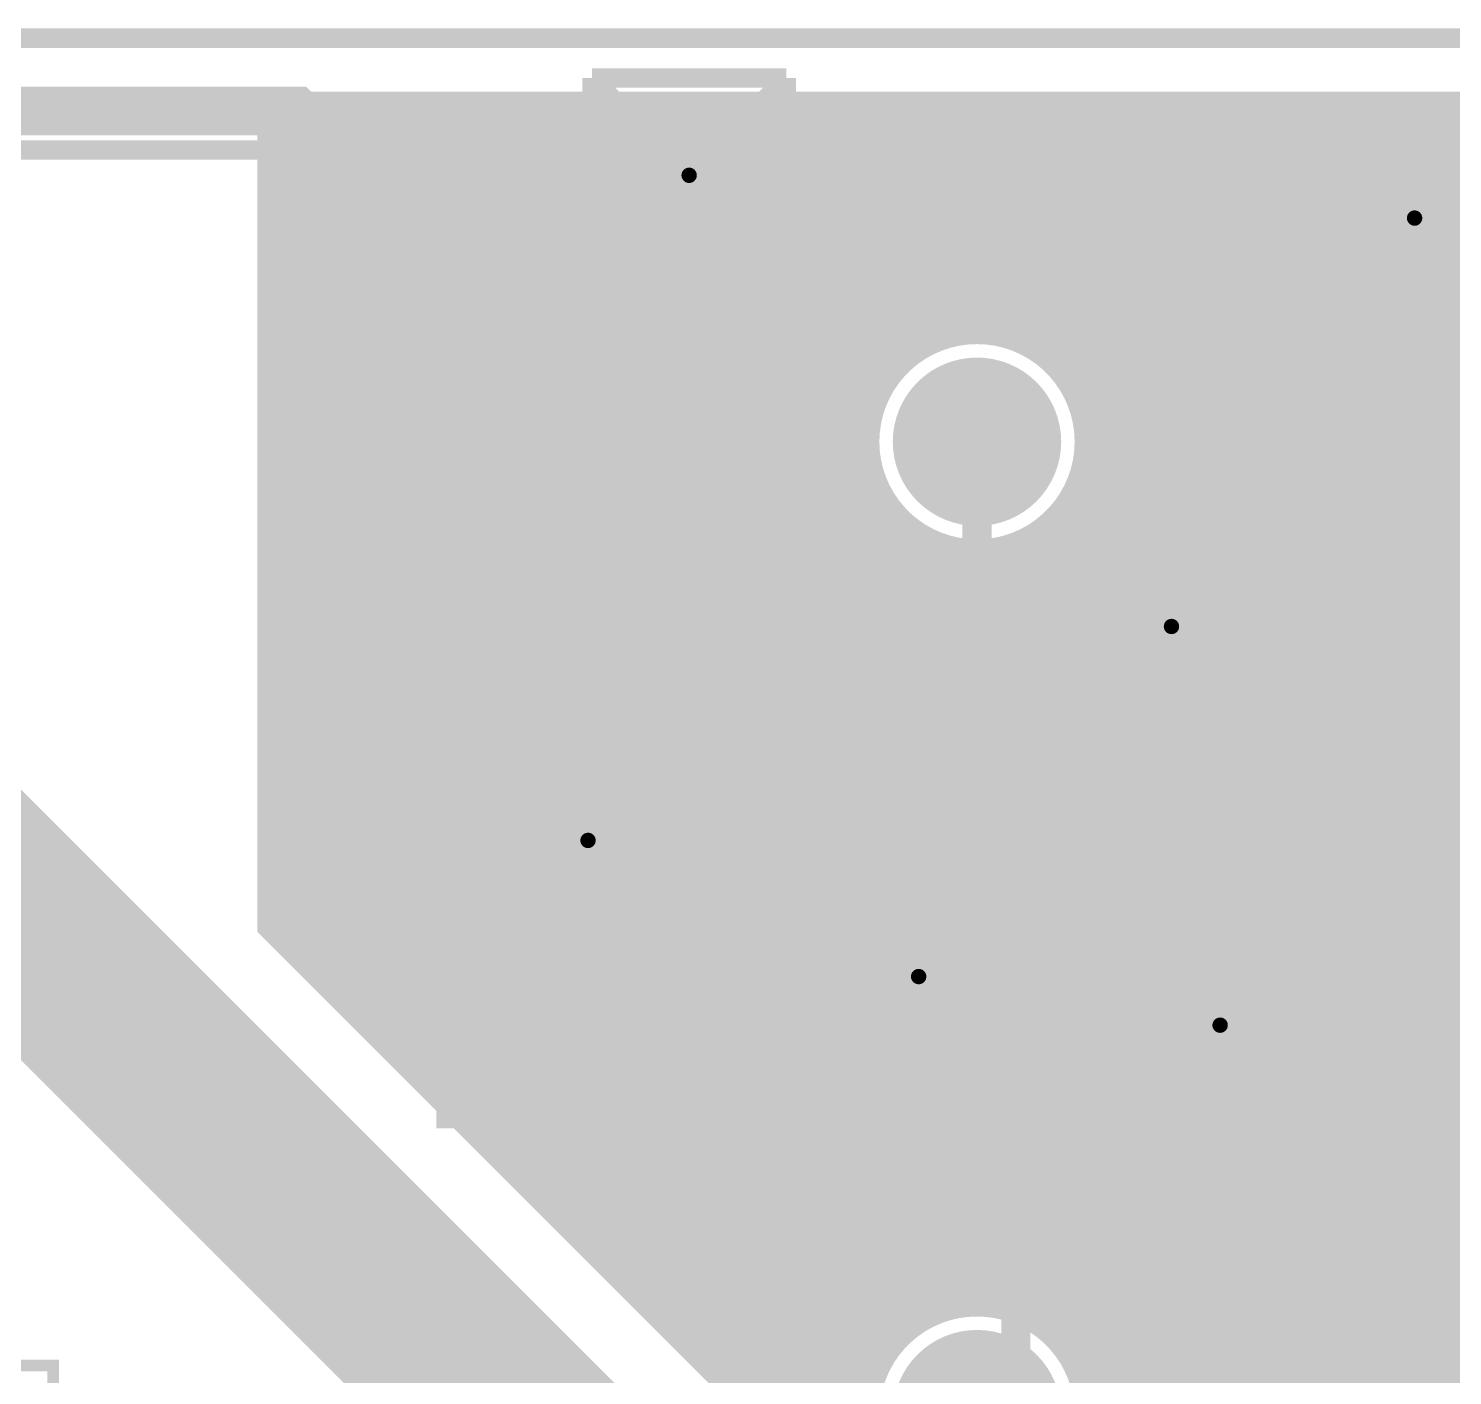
# Model space of a CAD drawing. Extents: x -11 to 221, y -93 to 178.
# Drawn here: x 15.55 to 34.15, y 157.98 to 175.58 of the extents above; entities that cross this region are included whole.
import ezdxf

# ---------------------------------------------------------------- set-up
doc = ezdxf.new("R2010")
doc.units = 0
doc.header["$MEASUREMENT"] = 0
doc.layers.get('0').update_dxf_attribs({"linetype": 'CONTINUOUS'})
for name, color, linetype in [('26-349-0_BOT', 7, 'CONTINUOUS'), ('26-349-0_DRD', 7, 'CONTINUOUS'), ('26-349-0_DRL', 2, 'CONTINUOUS'), ('26-349-0_FAB', 1, 'CONTINUOUS'), ('26-349-0_IN1', 3, 'CONTINUOUS'), ('26-349-0_IN2', 5, 'CONTINUOUS'), ('26-349-0_SMB', 10, 'CONTINUOUS'), ('26-349-0_SMT', 14, 'CONTINUOUS'), ('26-349-0_SPT', 9, 'CONTINUOUS'), ('26-349-0_SST', 12, 'CONTINUOUS'), ('26-349-0_TOP', 11, 'CONTINUOUS'), ('THRUHOLE_TAP', 15, 'CONTINUOUS')]:
    doc.layers.add(name, color=color, linetype=linetype)

# ---------------------------------------------------------------- blocks, each defined once
blk = doc.blocks.new('ROUND_50')
at = {"const_width": 1.09982}
blk.add_lwpolyline([(-0.54991, 0, 1), (0.54991, 0, 1)], format="xyb", close=True, dxfattribs=at)
blk = doc.blocks.new('ROUND_78')
at = {"const_width": 0.29972}
blk.add_lwpolyline([(-0.14986, 0, 1), (0.14986, 0, 1)], format="xyb", close=True, dxfattribs=at)
blk = doc.blocks.new('ROUND_82')
at = {"const_width": 0.29972}
blk.add_lwpolyline([(-0.14986, 0, 1), (0.14986, 0, 1)], format="xyb", close=True, dxfattribs=at)
blk = doc.blocks.new('ROUND_96')
at = {"const_width": 0.50038}
blk.add_lwpolyline([(-0.25019, 0, 1), (0.25019, 0, 1)], format="xyb", close=True, dxfattribs=at)
blk = doc.blocks.new('ROUND_102')
at = {"const_width": 0.10033}
blk.add_lwpolyline([(-0.050164, 0, 1), (0.050164, 0, 1)], format="xyb", close=True, dxfattribs=at)
blk = doc.blocks.new('RECTANGLE_3')
blk.add_solid([(0.4826, 0.4064), (0.4826, -0.4064), (-0.4826, 0.4064), (-0.4826, -0.4064)])
blk = doc.blocks.new('RECTANGLE_21')
blk.add_solid([(0.6985, 0.4445), (0.6985, -0.4445), (-0.6985, 0.4445), (-0.6985, -0.4445)])
blk = doc.blocks.new('RECTANGLE_40')
blk.add_solid([(0.635, 0.508), (0.635, -0.508), (-0.635, 0.508), (-0.635, -0.508)])
blk = doc.blocks.new('RECTANGLE_49')
blk.add_solid([(1.524, 0.9652), (1.524, -0.9652), (-1.524, 0.9652), (-1.524, -0.9652)])
blk = doc.blocks.new('RECTANGLE_58')
blk.add_solid([(0.17526, 0.508), (0.17526, -0.508), (-0.17526, 0.508), (-0.17526, -0.508)])
blk = doc.blocks.new('ROUND_88')
at = {"const_width": 0.10033}
blk.add_lwpolyline([(-0.050164, 0, 1), (0.050164, 0, 1)], format="xyb", close=True, dxfattribs=at)
blk = doc.blocks.new('ROUND_90')
at = {"const_width": 0.50038}
blk.add_lwpolyline([(-0.25019, 0, 1), (0.25019, 0, 1)], format="xyb", close=True, dxfattribs=at)

msp = doc.modelspace()

# ---------------------------------------------------------------- linework, layer by layer
at = {"layer": '26-349-0_DRD', "const_width": 0.254}
for points in [[(-5.99948, 175.4505), (180.9496, 175.4505)], [(22.9108, 174.9298), (22.9108, 172.3898)], [(25.4508, 174.9298), (22.9108, 174.9298)], [(25.4508, 174.9298), (22.9108, 172.3898)], [(25.4508, 172.3898), (22.9108, 174.9298)], [(22.9108, 174.9298), (22.9108, 172.3898)], [(25.4508, 174.9298), (22.9108, 174.9298)], [(25.4508, 174.9298), (22.9108, 172.3898)], [(25.4508, 172.3898), (22.9108, 174.9298)], [(25.4508, 172.3898), (25.4508, 174.9298)], [(25.4508, 172.3898), (25.4508, 174.9298)], [(32.385, 174.371), (32.385, 171.831)], [(34.925, 174.371), (32.385, 174.371)], [(34.925, 174.371), (32.385, 171.831)], [(34.925, 171.831), (32.385, 174.371)], [(32.385, 174.371), (32.385, 171.831)], [(34.925, 174.371), (32.385, 174.371)], [(34.925, 174.371), (32.385, 171.831)], [(34.925, 171.831), (32.385, 174.371)], [(22.9108, 172.3898), (25.4508, 172.3898)], [(22.9108, 172.3898), (25.4508, 172.3898)], [(32.385, 171.831), (34.925, 171.831)], [(32.385, 171.831), (34.925, 171.831)], [(27.94, 170.815), (27.305, 170.18)], [(28.575, 170.18), (27.94, 170.815)], [(27.305, 170.18), (27.94, 169.545)], [(27.94, 169.545), (28.575, 170.18)], [(29.21, 169.037), (29.21, 166.497)], [(31.75, 169.037), (29.21, 169.037)], [(31.75, 169.037), (29.21, 166.497)], [(31.75, 166.497), (29.21, 169.037)], [(29.21, 169.037), (29.21, 166.497)], [(31.75, 169.037), (29.21, 169.037)], [(31.75, 169.037), (29.21, 166.497)], [(31.75, 166.497), (29.21, 169.037)], [(31.75, 166.497), (31.75, 169.037)], [(31.75, 166.497), (31.75, 169.037)], [(29.21, 166.497), (31.75, 166.497)], [(29.21, 166.497), (31.75, 166.497)], [(21.59, 166.243), (21.59, 163.703)], [(24.13, 166.243), (21.59, 166.243)], [(24.13, 166.243), (21.59, 163.703)], [(24.13, 163.703), (21.59, 166.243)], [(24.13, 163.703), (24.13, 166.243)], [(25.908, 164.465), (25.908, 161.925)], [(28.448, 164.465), (25.908, 164.465)], [(28.448, 164.465), (25.908, 161.925)], [(28.448, 161.925), (25.908, 164.465)], [(25.908, 164.465), (25.908, 161.925)], [(28.448, 164.465), (25.908, 164.465)], [(28.448, 164.465), (25.908, 161.925)], [(28.448, 161.925), (25.908, 164.465)], [(28.448, 161.925), (28.448, 164.465)], [(28.448, 161.925), (28.448, 164.465)], [(29.845, 163.83), (29.845, 161.29)], [(32.385, 163.83), (29.845, 163.83)], [(32.385, 163.83), (29.845, 161.29)], [(32.385, 161.29), (29.845, 163.83)], [(29.845, 163.83), (29.845, 161.29)], [(32.385, 163.83), (29.845, 163.83)], [(32.385, 163.83), (29.845, 161.29)], [(32.385, 161.29), (29.845, 163.83)], [(29.845, 163.83), (29.845, 161.29)], [(32.385, 163.83), (29.845, 163.83)], [(32.385, 163.83), (29.845, 161.29)], [(32.385, 161.29), (29.845, 163.83)], [(32.385, 161.29), (32.385, 163.83)], [(32.385, 161.29), (32.385, 163.83)], [(32.385, 161.29), (32.385, 163.83)], [(21.59, 163.703), (24.13, 163.703)], [(25.908, 161.925), (28.448, 161.925)], [(25.908, 161.925), (28.448, 161.925)], [(29.845, 161.29), (32.385, 161.29)], [(29.845, 161.29), (32.385, 161.29)], [(29.845, 161.29), (32.385, 161.29)], [(27.94, 158.115), (27.305, 157.48)], [(28.575, 157.48), (27.94, 158.115)]]:
    msp.add_lwpolyline(points, dxfattribs=at)
at = {"layer": '26-349-0_DRL'}
for points, const_width in [([(-5.99948, 175.4505), (180.9496, 175.4505)], 0.254), ([(68.072, 129.286), (68.072, 142.748), (66.04, 144.78), (49.657, 144.78), (48.006, 146.431), (32.893, 146.431), (11.684, 167.64), (8.128, 167.64)], 2.49936)]:
    msp.add_lwpolyline(points, dxfattribs=dict(at, const_width=const_width))
at = {"layer": '26-349-0_FAB', "const_width": 0.254}
for points in [[(-5.99948, 175.4505), (180.9496, 175.4505)], [(1.27, 146.05), (0, 146.05), (0, 154.94), (10.16, 154.94), (10.16, 173.99), (85.725, 173.99), (85.725, 119.38), (68.58, 119.38), (68.58, 144.78), (33.655, 144.78), (29.21, 149.225), (29.21, 153.67), (10.16, 153.67), (10.16, 146.05), (1.27, 146.05)]]:
    msp.add_lwpolyline(points, dxfattribs=at)
at = {"layer": '26-349-0_IN1', "const_width": 0.254}
for points in [[(73.66, 174.625), (18.669, 174.625), (18.669, 163.83), (33.274, 149.225)], [(18.8976, 174.625), (18.8976, 163.6014)], [(19.1262, 174.625), (19.1262, 163.3728)], [(19.3548, 174.625), (19.3548, 163.1442)], [(19.5834, 174.625), (19.5834, 162.9156)], [(19.812, 174.625), (19.812, 162.687)], [(20.0406, 174.625), (20.0406, 162.4584)], [(20.2692, 174.625), (20.2692, 162.2298)], [(20.4978, 174.625), (20.4978, 162.0012)], [(20.7264, 174.625), (20.7264, 161.7726)], [(20.955, 174.625), (20.955, 161.544)], [(21.1836, 174.625), (21.1836, 161.3154)], [(21.4122, 174.625), (21.4122, 161.0868)], [(21.6408, 174.625), (21.6408, 160.8582)], [(21.8694, 174.625), (21.8694, 160.6296)], [(22.098, 174.625), (22.098, 165.2397)], [(22.3266, 174.625), (22.3266, 165.58006)], [(22.5552, 174.625), (22.5552, 165.71976)], [(22.7838, 174.625), (22.7838, 165.77564)], [(23.0124, 174.625), (23.0124, 165.76548)], [(23.241, 174.625), (23.241, 165.6842)], [(23.4696, 174.625), (23.4696, 174.04334)], [(23.6982, 174.625), (23.6982, 174.3075)], [(23.9268, 174.625), (23.9268, 174.42688)], [(24.1554, 174.625), (24.1554, 174.46752)], [(24.384, 174.625), (24.384, 174.44212)], [(24.6126, 174.625), (24.6126, 174.34306)], [(24.8412, 174.625), (24.8412, 174.12462)], [(25.0698, 174.625), (25.0698, 157.4292)], [(25.2984, 174.625), (25.2984, 157.2006)], [(25.527, 174.625), (25.527, 156.972)], [(25.7556, 174.625), (25.7556, 156.7434)], [(25.9842, 174.625), (25.9842, 156.5148)], [(26.2128, 174.625), (26.2128, 156.2862)], [(26.4414, 174.625), (26.4414, 170.76166)], [(26.67, 174.625), (26.67, 171.16552)], [(26.8986, 174.625), (26.8986, 171.40428)], [(27.1272, 174.625), (27.1272, 171.56684)], [(27.3558, 174.625), (27.3558, 171.6786)], [(27.5844, 174.625), (27.5844, 171.74718)], [(27.813, 174.625), (27.813, 171.78274)], [(28.0416, 174.625), (28.0416, 171.78528)], [(28.2702, 174.625), (28.2702, 171.75226)], [(28.4988, 174.625), (28.4988, 171.68622)], [(28.7274, 174.625), (28.7274, 171.58208)], [(28.956, 174.625), (28.956, 171.4246)], [(29.1846, 174.625), (29.1846, 171.19854)], [(29.4132, 174.625), (29.4132, 170.82262)], [(29.6418, 174.625), (29.6418, 152.8572)], [(29.8704, 174.625), (29.8704, 168.29532)], [(30.099, 174.625), (30.099, 168.4782)], [(30.3276, 174.625), (30.3276, 168.55948)], [(30.5562, 174.625), (30.5562, 168.56964)], [(30.7848, 174.625), (30.7848, 168.51376)], [(31.0134, 174.625), (31.0134, 168.37406)], [(31.242, 174.625), (31.242, 168.0337)], [(31.4706, 174.625), (31.4706, 163.2839)], [(31.6992, 174.625), (31.6992, 163.11626)], [(31.9278, 174.625), (31.9278, 156.90088)], [(32.1564, 174.625), (32.1564, 156.7815)], [(32.385, 174.625), (32.385, 156.51734)], [(32.6136, 174.625), (32.6136, 149.8854)], [(32.8422, 174.625), (32.8422, 149.6568)], [(33.0708, 174.625), (33.0708, 173.65726)], [(33.2994, 174.625), (33.2994, 173.8249)], [(33.528, 174.625), (33.528, 173.89856)], [(33.7566, 174.625), (33.7566, 173.9011)], [(33.9852, 174.625), (33.9852, 173.8376)], [(34.2138, 174.625), (34.2138, 173.68266)], [(24.00046, 174.4472), (18.669, 174.4472)], [(73.66, 174.4472), (24.36114, 174.4472)], [(23.5966, 174.2186), (18.669, 174.2186)], [(73.66, 174.2186), (24.76246, 174.2186)], [(23.4442, 173.99), (18.669, 173.99)], [(35.29076, 173.99), (24.9174, 173.99)], [(23.37816, 173.7614), (18.669, 173.7614)], [(33.19018, 173.7614), (24.9809, 173.7614)], [(34.95294, 173.7614), (34.11982, 173.7614)], [(23.38324, 173.5328), (18.669, 173.5328)], [(32.97174, 173.5328), (24.97836, 173.5328)], [(23.45436, 173.3042), (18.669, 173.3042)], [(23.4696, 173.27626), (23.4696, 165.50132)], [(32.87268, 173.3042), (24.9047, 173.3042)], [(23.622, 173.0756), (18.669, 173.0756)], [(32.84728, 173.0756), (24.73706, 173.0756)], [(24.8412, 173.19498), (24.8412, 157.6578)], [(32.88792, 172.847), (18.669, 172.847)], [(23.6982, 173.0121), (23.6982, 158.8008)], [(23.9268, 172.89272), (23.9268, 158.5722)], [(24.1554, 172.85208), (24.1554, 158.3436)], [(24.384, 172.87748), (24.384, 158.115)], [(24.6126, 172.97654), (24.6126, 157.8864)], [(33.0073, 172.6184), (18.669, 172.6184)], [(33.0708, 172.5422), (33.0708, 149.4282)], [(34.2138, 172.5168), (34.2138, 149.225)], [(33.27146, 172.3898), (18.669, 172.3898)], [(33.2994, 172.37456), (33.2994, 149.225)], [(33.528, 172.30344), (33.528, 149.225)], [(33.7566, 172.29836), (33.7566, 149.225)], [(33.9852, 172.3644), (33.9852, 149.225)], [(49.49444, 172.3898), (34.03854, 172.3898)], [(49.35728, 172.1612), (18.669, 172.1612)], [(49.26584, 171.9326), (18.669, 171.9326)], [(27.42692, 171.704), (18.669, 171.704)], [(49.2125, 171.704), (28.45308, 171.704)], [(26.9875, 171.4754), (18.669, 171.4754)], [(49.19218, 171.4754), (28.8925, 171.4754)], [(26.73604, 171.2468), (18.669, 171.2468)], [(49.20488, 171.2468), (29.14142, 171.2468)], [(26.5684, 171.0182), (18.669, 171.0182)], [(49.2506, 171.0182), (29.3116, 171.0182)], [(26.45156, 170.7896), (18.669, 170.7896)], [(49.33442, 170.7896), (29.42844, 170.7896)], [(26.3779, 170.561), (18.669, 170.561)], [(49.45888, 170.561), (29.5021, 170.561)], [(26.3398, 170.3324), (18.669, 170.3324)], [(49.6443, 170.3324), (29.5402, 170.3324)], [(26.33472, 170.1038), (18.669, 170.1038)], [(49.92116, 170.1038), (29.54528, 170.1038)], [(26.36012, 169.8752), (18.669, 169.8752)], [(50.47488, 169.8752), (29.51734, 169.8752)], [(26.42362, 169.6466), (18.669, 169.6466)], [(26.4414, 169.59834), (26.4414, 163.5252)], [(29.4132, 169.53484), (29.4132, 158.12262)], [(73.66, 169.6466), (29.45638, 169.6466)], [(26.52268, 169.418), (18.669, 169.418)], [(73.66, 169.418), (29.35478, 169.418)], [(26.67254, 169.1894), (18.669, 169.1894)], [(26.67, 169.19448), (26.67, 163.82238)], [(29.1846, 169.16146), (29.1846, 158.49854)], [(73.66, 169.1894), (29.20492, 169.1894)], [(26.89098, 168.9608), (18.669, 168.9608)], [(26.8986, 168.95572), (26.8986, 163.95192)], [(28.956, 168.93286), (28.956, 158.7246)], [(36.50234, 168.9608), (28.98648, 168.9608)], [(27.1272, 168.79316), (27.1272, 164.00018)], [(28.7274, 168.77792), (28.7274, 158.88208)], [(27.2415, 168.7322), (18.669, 168.7322)], [(27.3558, 168.6814), (27.3558, 163.9824)], [(27.5844, 168.61282), (27.5844, 163.8935)], [(27.813, 168.57726), (27.813, 163.69284)], [(28.0416, 168.57472), (28.0416, 159.08528)], [(28.2702, 168.6052), (28.2702, 159.05226)], [(28.4988, 168.67124), (28.4988, 158.98622)], [(36.31946, 168.7322), (28.6385, 168.7322)], [(30.14726, 168.5036), (18.669, 168.5036)], [(36.24072, 168.5036), (30.8102, 168.5036)], [(29.85262, 168.275), (18.669, 168.275)], [(36.22802, 168.275), (31.10738, 168.275)], [(29.72054, 168.0464), (18.669, 168.0464)], [(36.2839, 168.0464), (31.23692, 168.0464)], [(29.67228, 167.8178), (18.669, 167.8178)], [(36.42614, 167.8178), (31.28518, 167.8178)], [(29.6926, 167.5892), (18.669, 167.5892)], [(31.242, 167.49776), (31.242, 163.35756)], [(36.76396, 167.5892), (31.2674, 167.5892)], [(29.7815, 167.3606), (18.669, 167.3606)], [(73.66, 167.3606), (31.1785, 167.3606)], [(29.97962, 167.132), (18.669, 167.132)], [(29.8704, 167.23614), (29.8704, 152.6286)], [(73.66, 167.132), (30.97784, 167.132)], [(31.0134, 167.15994), (31.0134, 163.3601)], [(73.66, 166.9034), (18.669, 166.9034)], [(30.099, 167.05326), (30.099, 152.4)], [(30.3276, 166.97452), (30.3276, 162.74034)], [(30.5562, 166.96182), (30.5562, 163.14166)], [(30.7848, 167.0177), (30.7848, 163.2966)], [(73.66, 166.6748), (18.669, 166.6748)], [(73.66, 166.4462), (18.669, 166.4462)], [(73.66, 166.2176), (18.669, 166.2176)], [(73.66, 165.989), (18.669, 165.989)], [(22.67966, 165.7604), (18.669, 165.7604)], [(73.66, 165.7604), (23.04034, 165.7604)], [(22.2758, 165.5318), (18.669, 165.5318)], [(73.66, 165.5318), (23.44166, 165.5318)], [(22.1234, 165.3032), (18.669, 165.3032)], [(73.66, 165.3032), (23.5966, 165.3032)], [(22.05736, 165.0746), (18.669, 165.0746)], [(73.66, 165.0746), (23.6601, 165.0746)], [(22.06244, 164.846), (18.669, 164.846)], [(73.66, 164.846), (23.65756, 164.846)], [(22.098, 164.70376), (22.098, 160.401)], [(22.13356, 164.6174), (18.669, 164.6174)], [(43.63466, 164.6174), (23.5839, 164.6174)], [(22.3012, 164.3888), (18.669, 164.3888)], [(22.3266, 164.36594), (22.3266, 160.1724)], [(43.2308, 164.3888), (23.41626, 164.3888)], [(23.4696, 164.44214), (23.4696, 159.0294)], [(43.0784, 164.1602), (18.669, 164.1602)], [(22.5552, 164.2237), (22.5552, 159.9438)], [(22.7838, 164.16782), (22.7838, 159.7152)], [(23.0124, 164.18052), (23.0124, 159.4866)], [(23.241, 164.25926), (23.241, 159.258)], [(26.84526, 163.9316), (18.669, 163.9316)], [(43.01236, 163.9316), (27.5082, 163.9316)], [(26.55062, 163.703), (18.796, 163.703)], [(43.01744, 163.703), (27.80538, 163.703)], [(26.41854, 163.4744), (19.0246, 163.4744)], [(43.08856, 163.4744), (27.93492, 163.4744)], [(26.37028, 163.2458), (19.2532, 163.2458)], [(30.68828, 163.2458), (27.98318, 163.2458)], [(43.2562, 163.2458), (31.54172, 163.2458)], [(26.3906, 163.0172), (19.4818, 163.0172)], [(30.44952, 163.0172), (27.9654, 163.0172)], [(38.5572, 163.0172), (31.78048, 163.0172)], [(26.4414, 162.86226), (26.4414, 158.06166)], [(26.4795, 162.7886), (19.7104, 162.7886)], [(27.813, 162.69462), (27.813, 159.08274)], [(30.3403, 162.7886), (27.8765, 162.7886)], [(38.38956, 162.7886), (31.8897, 162.7886)], [(26.67762, 162.56), (19.939, 162.56)], [(26.67, 162.56762), (26.67, 158.46552)], [(26.8986, 162.43554), (26.8986, 158.70428)], [(27.5844, 162.4965), (27.5844, 159.04718)], [(30.30728, 162.56), (27.67584, 162.56)], [(38.31844, 162.56), (31.92272, 162.56)], [(30.3403, 162.3314), (20.1676, 162.3314)], [(27.1272, 162.38728), (27.1272, 158.86684)], [(27.3558, 162.4076), (27.3558, 158.9786)], [(30.3276, 162.37966), (30.3276, 152.1714)], [(38.31336, 162.3314), (31.8897, 162.3314)], [(30.44952, 162.1028), (20.3962, 162.1028)], [(38.3794, 162.1028), (31.78048, 162.1028)], [(30.68828, 161.8742), (20.6248, 161.8742)], [(30.5562, 161.9758), (30.5562, 151.9428)], [(38.5318, 161.8742), (31.54172, 161.8742)], [(31.6992, 162.0012), (31.6992, 156.94152)], [(30.7848, 161.8234), (30.7848, 151.7142)], [(31.0134, 161.75736), (31.0134, 156.59862)], [(31.242, 161.76244), (31.242, 156.81706)], [(31.4706, 161.83356), (31.4706, 156.91612)], [(38.93566, 161.6456), (20.8534, 161.6456)], [(46.87062, 161.417), (21.082, 161.417)], [(36.70046, 161.1884), (21.3106, 161.1884)], [(36.40582, 160.9598), (21.5392, 160.9598)], [(36.27374, 160.7312), (21.7678, 160.7312)], [(36.22548, 160.5026), (21.9964, 160.5026)], [(36.2458, 160.274), (22.225, 160.274)], [(36.3347, 160.0454), (22.4536, 160.0454)], [(36.53282, 159.8168), (22.6822, 159.8168)], [(73.66, 159.5882), (22.9108, 159.5882)], [(73.66, 159.3596), (23.1394, 159.3596)], [(73.66, 159.131), (23.368, 159.131)], [(27.1907, 158.9024), (23.5966, 158.9024)], [(73.66, 158.9024), (28.6893, 158.9024)], [(26.86304, 158.6738), (23.8252, 158.6738)], [(73.66, 158.6738), (29.01696, 158.6738)], [(26.65476, 158.4452), (24.0538, 158.4452)], [(73.66, 158.4452), (29.22524, 158.4452)], [(26.50998, 158.2166), (24.2824, 158.2166)], [(73.66, 158.2166), (29.36748, 158.2166)], [(26.41346, 157.988), (24.511, 157.988)], [(73.66, 157.988), (29.464, 157.988)]]:
    msp.add_lwpolyline(points, dxfattribs=at)
for points in [[(24.1808, 174.46752, 0.4142136), (23.37308, 173.6598)], [(24.1808, 174.46752, 0.4142136), (23.37308, 173.6598)], [(24.98852, 173.6598, 0.4142136), (24.1808, 174.46752)], [(24.98852, 173.6598, 0.4142136), (24.1808, 174.46752)], [(33.655, 173.90872, 0.4142136), (32.84728, 173.101)], [(34.46272, 173.101, 0.4142136), (33.655, 173.90872)], [(23.37308, 173.6598, 0.4142136), (24.1808, 172.85208)], [(23.37308, 173.6598, 0.4142136), (24.1808, 172.85208)], [(24.1808, 172.85208, 0.4142136), (24.98852, 173.6598)], [(24.1808, 172.85208, 0.4142136), (24.98852, 173.6598)], [(32.84728, 173.101, 0.4142136), (33.655, 172.29328)], [(33.655, 172.29328, 0.4142136), (34.46272, 173.101)], [(27.94, 171.78782, 0.4142136), (26.33218, 170.18)], [(29.54782, 170.18, 0.4142136), (27.94, 171.78782)], [(26.33218, 170.18, 0.4142136), (27.94, 168.57218)], [(27.94, 168.57218, 0.4142136), (29.54782, 170.18)], [(30.48, 168.57472, 0.4142136), (29.67228, 167.767)], [(31.28772, 167.767, 0.4142136), (30.48, 168.57472)], [(29.67228, 167.767, 0.4142136), (30.48, 166.95928)], [(30.48, 166.95928, 0.4142136), (31.28772, 167.767)], [(22.86, 165.78072, 0.4142136), (22.05228, 164.973)], [(23.66772, 164.973, 0.4142136), (22.86, 165.78072)], [(22.05228, 164.973, 0.4142136), (22.86, 164.16528)], [(22.86, 164.16528, 0.4142136), (23.66772, 164.973)], [(27.178, 164.00272, 0.4142136), (26.37028, 163.195)], [(27.178, 164.00272, 0.4142136), (26.37028, 163.195)], [(27.98572, 163.195, 0.4142136), (27.178, 164.00272)], [(27.98572, 163.195, 0.4142136), (27.178, 164.00272)], [(31.115, 163.36772, 0.4142136), (30.30728, 162.56)], [(31.115, 163.36772, 0.4142136), (30.30728, 162.56)], [(31.92272, 162.56, 0.4142136), (31.115, 163.36772)], [(31.92272, 162.56, 0.4142136), (31.115, 163.36772)], [(26.37028, 163.195, 0.4142136), (27.178, 162.38728)], [(26.37028, 163.195, 0.4142136), (27.178, 162.38728)], [(27.178, 162.38728, 0.4142136), (27.98572, 163.195)], [(27.178, 162.38728, 0.4142136), (27.98572, 163.195)], [(30.30728, 162.56, 0.4142136), (31.115, 161.75228)], [(30.30728, 162.56, 0.4142136), (31.115, 161.75228)], [(31.115, 161.75228, 0.4142136), (31.92272, 162.56)], [(31.115, 161.75228, 0.4142136), (31.92272, 162.56)], [(27.94, 159.08782, 0.4142136), (26.33218, 157.48)], [(29.54782, 157.48, 0.4142136), (27.94, 159.08782)]]:
    msp.add_lwpolyline(points, format="xyb", dxfattribs=at)
at = {"layer": '26-349-0_IN2'}
for points, const_width in [([(24.1808, 173.6598), (19.8882, 173.6598), (19.05, 174.498), (-4.826, 174.498), (-6.985, 172.339), (-6.985, 156.845), (1.12522, 148.73478), (2.54, 148.73478)], 0.635), ([(18.669, 174.625), (18.669, 163.957)], 0.254), ([(73.66, 174.625), (18.669, 174.625)], 0.254), ([(18.8976, 174.625), (18.8976, 163.7284)], 0.254), ([(19.1262, 174.625), (19.1262, 163.4998)], 0.254), ([(19.3548, 174.625), (19.3548, 163.2712)], 0.254), ([(19.5834, 174.625), (19.5834, 163.0426)], 0.254), ([(19.812, 174.625), (19.812, 162.814)], 0.254), ([(20.0406, 174.625), (20.0406, 162.5854)], 0.254), ([(20.2692, 174.625), (20.2692, 162.3568)], 0.254), ([(20.4978, 174.625), (20.4978, 162.1282)], 0.254), ([(20.7264, 174.625), (20.7264, 161.8996)], 0.254), ([(20.955, 174.625), (20.955, 161.671)], 0.254), ([(21.1836, 174.625), (21.1836, 161.4424)], 0.254), ([(21.4122, 174.625), (21.4122, 161.2138)], 0.254), ([(21.6408, 174.625), (21.6408, 160.9852)], 0.254), ([(21.8694, 174.625), (21.8694, 160.7566)], 0.254), ([(22.098, 174.625), (22.098, 160.528)], 0.254), ([(22.3266, 174.625), (22.3266, 160.2994)], 0.254), ([(22.5552, 174.625), (22.5552, 160.0708)], 0.254), ([(22.7838, 174.625), (22.7838, 159.8422)], 0.254), ([(23.0124, 174.625), (23.0124, 159.6136)], 0.254), ([(23.241, 174.625), (23.241, 159.385)], 0.254), ([(23.4696, 174.625), (23.4696, 159.1564)], 0.254), ([(23.6982, 174.625), (23.6982, 158.9278)], 0.254), ([(23.9268, 174.625), (23.9268, 158.6992)], 0.254), ([(24.1554, 174.625), (24.1554, 158.4706)], 0.254), ([(24.384, 174.625), (24.384, 158.242)], 0.254), ([(24.6126, 174.625), (24.6126, 158.0134)], 0.254), ([(24.8412, 174.625), (24.8412, 157.7848)], 0.254), ([(25.0698, 174.625), (25.0698, 157.5562)], 0.254), ([(25.2984, 174.625), (25.2984, 157.3276)], 0.254), ([(25.527, 174.625), (25.527, 157.099)], 0.254), ([(25.7556, 174.625), (25.7556, 156.8704)], 0.254), ([(25.9842, 174.625), (25.9842, 156.6418)], 0.254), ([(26.2128, 174.625), (26.2128, 156.4132)], 0.254), ([(26.4414, 174.625), (26.4414, 170.76166)], 0.254), ([(26.67, 174.625), (26.67, 171.16552)], 0.254), ([(26.8986, 174.625), (26.8986, 171.40428)], 0.254), ([(27.1272, 174.625), (27.1272, 171.56684)], 0.254), ([(27.3558, 174.625), (27.3558, 171.6786)], 0.254), ([(27.5844, 174.625), (27.5844, 171.74718)], 0.254), ([(27.813, 174.625), (27.813, 171.78274)], 0.254), ([(28.0416, 174.625), (28.0416, 171.78528)], 0.254), ([(28.2702, 174.625), (28.2702, 171.75226)], 0.254), ([(28.4988, 174.625), (28.4988, 171.68622)], 0.254), ([(28.7274, 174.625), (28.7274, 171.58208)], 0.254), ([(28.956, 174.625), (28.956, 171.4246)], 0.254), ([(29.1846, 174.625), (29.1846, 171.19854)], 0.254), ([(29.4132, 174.625), (29.4132, 170.82262)], 0.254), ([(29.6418, 174.625), (29.6418, 152.9842)], 0.254), ([(29.8704, 174.625), (29.8704, 152.7556)], 0.254), ([(30.099, 174.625), (30.099, 152.527)], 0.254), ([(30.3276, 174.625), (30.3276, 152.2984)], 0.254), ([(30.5562, 174.625), (30.5562, 152.0698)], 0.254), ([(30.7848, 174.625), (30.7848, 151.8412)], 0.254), ([(31.0134, 174.625), (31.0134, 151.6126)], 0.254), ([(31.242, 174.625), (31.242, 151.384)], 0.254), ([(31.4706, 174.625), (31.4706, 151.1554)], 0.254), ([(31.6992, 174.625), (31.6992, 150.9268)], 0.254), ([(31.9278, 174.625), (31.9278, 150.6982)], 0.254), ([(32.1564, 174.625), (32.1564, 150.4696)], 0.254), ([(32.385, 174.625), (32.385, 150.241)], 0.254), ([(32.6136, 174.625), (32.6136, 150.0124)], 0.254), ([(32.8422, 174.625), (32.8422, 149.7838)], 0.254), ([(33.0708, 174.625), (33.0708, 149.5552)], 0.254), ([(33.2994, 174.625), (33.2994, 149.3266)], 0.254), ([(33.528, 174.625), (33.528, 149.098)], 0.254), ([(33.7566, 174.625), (33.7566, 148.8694)], 0.254), ([(33.9852, 174.625), (33.9852, 148.6408)], 0.254), ([(34.2138, 174.625), (34.2138, 148.59)], 0.254), ([(73.66, 174.4472), (18.669, 174.4472)], 0.254), ([(73.66, 174.2186), (18.669, 174.2186)], 0.254), ([(73.66, 173.99), (18.669, 173.99)], 0.254), ([(73.66, 173.7614), (18.669, 173.7614)], 0.254), ([(73.66, 173.5328), (18.669, 173.5328)], 0.254), ([(73.66, 173.3042), (18.669, 173.3042)], 0.254), ([(73.66, 173.0756), (18.669, 173.0756)], 0.254), ([(50.00244, 172.847), (18.669, 172.847)], 0.254), ([(49.6951, 172.6184), (18.669, 172.6184)], 0.254), ([(49.49444, 172.3898), (18.669, 172.3898)], 0.254), ([(49.35728, 172.1612), (18.669, 172.1612)], 0.254), ([(49.26584, 171.9326), (18.669, 171.9326)], 0.254), ([(27.42692, 171.704), (18.669, 171.704)], 0.254), ([(49.2125, 171.704), (28.45308, 171.704)], 0.254), ([(26.9875, 171.4754), (18.669, 171.4754)], 0.254), ([(49.19218, 171.4754), (28.8925, 171.4754)], 0.254), ([(26.73604, 171.2468), (18.669, 171.2468)], 0.254), ([(49.20488, 171.2468), (29.14142, 171.2468)], 0.254), ([(26.5684, 171.0182), (18.669, 171.0182)], 0.254), ([(49.2506, 171.0182), (29.3116, 171.0182)], 0.254), ([(26.45156, 170.7896), (18.669, 170.7896)], 0.254), ([(49.33442, 170.7896), (29.42844, 170.7896)], 0.254), ([(26.3779, 170.561), (18.669, 170.561)], 0.254), ([(49.45888, 170.561), (29.5021, 170.561)], 0.254), ([(26.3398, 170.3324), (18.669, 170.3324)], 0.254), ([(49.6443, 170.3324), (29.5402, 170.3324)], 0.254), ([(26.33472, 170.1038), (18.669, 170.1038)], 0.254), ([(49.92116, 170.1038), (29.54528, 170.1038)], 0.254), ([(26.36012, 169.8752), (18.669, 169.8752)], 0.254), ([(50.47488, 169.8752), (29.51734, 169.8752)], 0.254), ([(26.42362, 169.6466), (18.669, 169.6466)], 0.254), ([(26.4414, 169.59834), (26.4414, 158.06166)], 0.254), ([(29.4132, 169.53484), (29.4132, 158.12262)], 0.254), ([(73.66, 169.6466), (29.45638, 169.6466)], 0.254), ([(26.52268, 169.418), (18.669, 169.418)], 0.254), ([(73.66, 169.418), (29.35478, 169.418)], 0.254), ([(26.67254, 169.1894), (18.669, 169.1894)], 0.254), ([(26.67, 169.19448), (26.67, 158.46552)], 0.254), ([(29.1846, 169.16146), (29.1846, 158.49854)], 0.254), ([(73.66, 169.1894), (29.20492, 169.1894)], 0.254), ([(26.89098, 168.9608), (18.669, 168.9608)], 0.254), ([(26.8986, 168.95572), (26.8986, 158.70428)], 0.254), ([(28.956, 168.93286), (28.956, 158.7246)], 0.254), ([(36.50234, 168.9608), (28.98648, 168.9608)], 0.254), ([(27.1272, 168.79316), (27.1272, 158.86684)], 0.254), ([(28.7274, 168.77792), (28.7274, 158.88208)], 0.254), ([(27.2415, 168.7322), (18.669, 168.7322)], 0.254), ([(27.3558, 168.6814), (27.3558, 158.9786)], 0.254), ([(27.5844, 168.61282), (27.5844, 159.04718)], 0.254), ([(27.813, 168.57726), (27.813, 159.08274)], 0.254), ([(28.0416, 168.57472), (28.0416, 159.08528)], 0.254), ([(28.2702, 168.6052), (28.2702, 159.05226)], 0.254), ([(28.4988, 168.67124), (28.4988, 158.98622)], 0.254), ([(36.31946, 168.7322), (28.6385, 168.7322)], 0.254), ([(36.24072, 168.5036), (18.669, 168.5036)], 0.254), ([(36.22802, 168.275), (18.669, 168.275)], 0.254), ([(36.2839, 168.0464), (18.669, 168.0464)], 0.254), ([(36.42614, 167.8178), (18.669, 167.8178)], 0.254), ([(36.76396, 167.5892), (18.669, 167.5892)], 0.254), ([(73.66, 167.3606), (18.669, 167.3606)], 0.254), ([(73.66, 167.132), (18.669, 167.132)], 0.254), ([(73.66, 166.9034), (18.669, 166.9034)], 0.254), ([(73.66, 166.6748), (18.669, 166.6748)], 0.254), ([(73.66, 166.4462), (18.669, 166.4462)], 0.254), ([(73.66, 166.2176), (18.669, 166.2176)], 0.254), ([(73.66, 165.989), (18.669, 165.989)], 0.254), ([(73.66, 165.7604), (18.669, 165.7604)], 0.254), ([(73.66, 165.5318), (18.669, 165.5318)], 0.254), ([(42.4942, 165.3032), (18.669, 165.3032)], 0.254), ([(42.32656, 165.0746), (18.669, 165.0746)], 0.254), ([(42.25544, 164.846), (18.669, 164.846)], 0.254), ([(42.25036, 164.6174), (18.669, 164.6174)], 0.254), ([(42.3164, 164.3888), (18.669, 164.3888)], 0.254), ([(42.4688, 164.1602), (18.669, 164.1602)], 0.254), ([(18.669, 163.957), (34.036, 148.59)], 0.254), ([(42.87266, 163.9316), (18.6944, 163.9316)], 0.254), ([(44.95292, 163.703), (18.923, 163.703)], 0.254), ([(45.0723, 163.4744), (19.1516, 163.4744)], 0.254), ([(45.33646, 163.2458), (19.3802, 163.2458)], 0.254), ([(54.28234, 163.0172), (19.6088, 163.0172)], 0.254), ([(40.51046, 162.7886), (19.8374, 162.7886)], 0.254), ([(40.1066, 162.56), (20.066, 162.56)], 0.254), ([(39.9542, 162.3314), (20.2946, 162.3314)], 0.254), ([(39.88816, 162.1028), (20.5232, 162.1028)], 0.254), ([(39.89324, 161.8742), (20.7518, 161.8742)], 0.254), ([(39.96436, 161.6456), (20.9804, 161.6456)], 0.254), ([(40.132, 161.417), (21.209, 161.417)], 0.254), ([(36.70046, 161.1884), (21.4376, 161.1884)], 0.254), ([(36.40582, 160.9598), (21.6662, 160.9598)], 0.254), ([(36.27374, 160.7312), (21.8948, 160.7312)], 0.254), ([(36.22548, 160.5026), (22.1234, 160.5026)], 0.254), ([(36.2458, 160.274), (22.352, 160.274)], 0.254), ([(36.3347, 160.0454), (22.5806, 160.0454)], 0.254), ([(36.53282, 159.8168), (22.8092, 159.8168)], 0.254), ([(36.9062, 159.5882), (23.0378, 159.5882)], 0.254), ([(36.73856, 159.3596), (23.2664, 159.3596)], 0.254), ([(36.66744, 159.131), (23.495, 159.131)], 0.254), ([(27.1907, 158.9024), (23.7236, 158.9024)], 0.254), ([(36.66236, 158.9024), (28.6893, 158.9024)], 0.254), ([(26.86304, 158.6738), (23.9522, 158.6738)], 0.254), ([(36.7284, 158.6738), (29.01696, 158.6738)], 0.254), ([(26.65476, 158.4452), (24.1808, 158.4452)], 0.254), ([(36.8808, 158.4452), (29.22524, 158.4452)], 0.254), ([(26.50998, 158.2166), (24.4094, 158.2166)], 0.254), ([(35.78098, 158.2166), (29.36748, 158.2166)], 0.254), ([(26.41346, 157.988), (24.638, 157.988)], 0.254), ([(35.56254, 157.988), (29.464, 157.988)], 0.254)]:
    msp.add_lwpolyline(points, dxfattribs=dict(at, const_width=const_width))
at = {"layer": '26-349-0_IN2', "const_width": 0.254}
for points in [[(27.94, 171.78782, 0.4142136), (26.33218, 170.18)], [(29.54782, 170.18, 0.4142136), (27.94, 171.78782)], [(26.33218, 170.18, 0.4142136), (27.94, 168.57218)], [(27.94, 168.57218, 0.4142136), (29.54782, 170.18)], [(27.94, 159.08782, 0.4142136), (26.33218, 157.48)], [(29.54782, 157.48, 0.4142136), (27.94, 159.08782)]]:
    msp.add_lwpolyline(points, format="xyb", dxfattribs=at)
at = {"layer": '26-349-0_SST', "const_width": 0.1524}
for points in [[(21.844, 171.196), (21.844, 171.069), (23.495, 171.069), (23.876, 171.45), (23.876, 174.371), (21.844, 174.371), (21.844, 171.196)], [(20.2565, 173.40072), (20.2565, 173.04512), (20.59432, 172.92574), (20.93468, 172.92574), (21.2725, 173.04512), (21.2725, 173.40072)], [(20.2565, 173.33976), (21.2725, 173.33976)], [(20.2565, 172.08754), (20.2565, 172.56252), (20.93468, 172.08754), (21.10232, 172.08754), (21.2725, 172.14596), (21.2725, 172.50156), (21.10232, 172.56252)], [(32.06242, 172.16628), (32.06242, 171.81068), (32.23006, 171.6913), (32.40024, 171.6913), (32.57042, 171.81068), (32.57042, 172.16628), (31.55442, 172.16628)], [(34.4805, 169.3545), (34.4805, 172.2755), (32.8422, 172.2755), (32.8422, 169.3545), (34.4805, 169.3545)], [(32.06242, 171.8691), (31.55442, 171.6913)], [(20.7645, 171.66336), (20.7645, 171.30776), (20.59432, 171.24934), (20.42668, 171.24934), (20.2565, 171.30776), (20.2565, 171.66336), (20.42668, 171.72432), (20.59432, 171.72432), (21.2725, 171.48556)], [(26.14676, 170.96994), (26.14676, 171.44492)], [(32.06242, 170.91406), (32.23006, 170.8531), (32.40024, 170.8531), (32.57042, 170.91406), (32.57042, 171.26966), (32.40024, 171.32808), (32.23006, 171.32808), (32.06242, 171.26966), (32.06242, 170.91406), (31.89224, 170.8531), (31.72206, 170.8531), (31.55442, 170.91406), (31.55442, 171.26966), (31.72206, 171.32808), (31.89224, 171.32808), (32.06242, 171.26966)], [(25.13076, 171.2087), (26.14676, 171.2087)], [(25.63876, 170.60672), (25.63876, 170.25112), (25.80894, 170.13174), (25.97912, 170.13174), (26.14676, 170.25112), (26.14676, 170.60672), (25.13076, 170.60672)], [(31.72206, 170.48988), (31.55442, 170.3705), (31.55442, 170.13428), (31.72206, 170.0149), (31.89224, 170.0149), (32.23006, 170.25366), (32.57042, 170.0149), (32.57042, 170.48988)], [(24.765, 170.0657), (24.765, 170.18), (20.955, 170.18), (20.955, 161.29), (24.765, 161.29), (24.765, 170.0657)], [(30.04058, 169.37736), (29.8704, 169.43832), (29.8704, 169.79392), (30.04058, 169.85234), (30.71876, 169.85234), (30.8864, 169.79392), (30.8864, 169.43832), (30.71876, 169.37736)], [(25.13076, 169.41292), (25.13076, 169.64914)], [(25.13076, 169.5323), (26.14676, 169.5323), (25.97912, 169.64914)], [(30.04058, 169.01414), (29.8704, 168.95572), (29.8704, 168.60012), (30.04058, 168.53916), (30.3784, 168.53916), (30.54858, 168.65854), (30.54858, 169.01414), (30.8864, 169.01414), (30.8864, 168.53916)], [(32.8295, 169.1005), (32.8295, 166.1795), (34.4678, 166.1795), (34.4678, 169.1005), (32.8295, 169.1005)], [(25.13076, 168.6941), (25.13076, 168.93032)], [(25.13076, 168.81094), (26.14676, 168.81094), (25.97912, 168.93032)], [(32.0294, 168.58234), (32.0294, 168.22674), (32.19958, 168.10736), (32.36976, 168.10736), (32.5374, 168.22674), (32.5374, 168.58234), (31.5214, 168.58234)], [(29.8704, 167.70096), (29.8704, 168.17594), (30.54858, 167.70096), (30.71876, 167.70096), (30.8864, 167.76192), (30.8864, 168.11752), (30.71876, 168.17594)], [(32.0294, 168.28516), (31.5214, 168.10736)], [(32.0294, 167.33012), (32.19958, 167.26916), (32.36976, 167.26916), (32.5374, 167.33012), (32.5374, 167.68572), (32.36976, 167.74414), (32.19958, 167.74414), (32.0294, 167.68572), (32.0294, 167.33012), (31.86176, 167.26916), (31.69158, 167.26916), (31.5214, 167.33012), (31.5214, 167.68572), (31.69158, 167.74414), (31.86176, 167.74414), (32.0294, 167.68572)], [(28.7655, 164.2745), (28.7655, 167.1955), (27.1272, 167.1955), (27.1272, 164.2745), (28.7655, 164.2745)], [(29.6545, 167.1955), (29.6545, 164.2745), (31.2928, 164.2745), (31.2928, 167.1955), (29.6545, 167.1955)], [(31.5214, 166.55034), (31.5214, 166.78656)], [(31.5214, 166.66972), (32.5374, 166.66972), (32.36976, 166.78656)], [(26.22042, 166.70528), (26.22042, 166.34968), (26.38806, 166.2303), (26.55824, 166.2303), (26.72842, 166.34968), (26.72842, 166.70528), (25.71242, 166.70528)], [(26.22042, 166.4081), (25.71242, 166.2303)], [(19.9263, 166.35222), (19.9263, 165.99662), (20.09648, 165.87724), (20.26666, 165.87724), (20.4343, 165.99662), (20.4343, 166.35222), (19.4183, 166.35222)], [(19.9263, 166.05504), (19.4183, 165.87724)], [(25.71242, 165.7477), (26.72842, 165.3921), (26.72842, 165.86708)], [(19.9263, 165.09746), (20.09648, 165.03904), (20.26666, 165.03904), (20.4343, 165.09746), (20.4343, 165.45306), (20.26666, 165.51402), (20.09648, 165.51402), (19.9263, 165.45306), (19.9263, 165.09746), (19.75866, 165.03904), (19.58848, 165.03904), (19.4183, 165.09746), (19.4183, 165.45306), (19.58848, 165.51402), (19.75866, 165.51402), (19.9263, 165.45306)], [(26.22042, 164.61486), (26.22042, 164.97046), (26.38806, 165.02888), (26.55824, 165.02888), (26.72842, 164.97046), (26.72842, 164.61486), (26.55824, 164.5539), (26.38806, 164.5539), (25.71242, 164.79266)], [(19.4183, 164.49802), (19.58848, 164.61486), (19.75866, 164.67582), (20.09648, 164.67582), (20.26666, 164.61486), (20.4343, 164.49802), (20.4343, 164.37864), (20.26666, 164.25926), (20.09648, 164.20084), (19.75866, 164.20084), (19.58848, 164.25926), (19.4183, 164.37864), (19.4183, 164.49802)], [(32.385, 164.084), (34.81324, 164.084), (35.57524, 163.322), (35.57524, 160.55086), (35.56, 160.528), (32.32404, 160.528), (32.32404, 164.084), (32.385, 164.084)], [(29.591, 159.258), (29.591, 163.322), (25.019, 163.322), (25.019, 161.544), (25.273, 161.29), (25.019, 161.036), (25.019, 159.258), (29.591, 159.258)], [(31.9405, 159.1945), (31.9405, 162.1155), (30.3022, 162.1155), (30.3022, 159.1945), (31.9405, 159.1945)], [(26.09596, 158.31058), (25.25014, 158.31058), (25.07996, 158.369), (25.07996, 158.7246), (25.25014, 158.78302), (26.09596, 158.78302)], [(30.70606, 158.3563), (30.53842, 158.41726), (30.53842, 158.77286), (30.70606, 158.83128), (31.38424, 158.83128), (31.55442, 158.77286), (31.55442, 158.41726), (31.38424, 158.3563)], [(33.8455, 155.3845), (33.8455, 158.3055), (32.2072, 158.3055), (32.2072, 155.3845), (33.8455, 155.3845)], [(35.7505, 155.3845), (35.7505, 158.3055), (34.1122, 158.3055), (34.1122, 155.3845), (35.7505, 155.3845)], [(15.875, 158.0007), (15.875, 158.115), (12.065, 158.115), (12.065, 149.225), (15.875, 149.225), (15.875, 158.0007)], [(25.07996, 157.47238), (25.07996, 157.94482), (25.75814, 157.47238), (25.92578, 157.47238), (26.09596, 157.5308), (26.09596, 157.8864), (25.92578, 157.94482)], [(30.70606, 157.99308), (30.53842, 157.93466), (30.53842, 157.57906), (30.70606, 157.5181), (31.04642, 157.5181), (31.21406, 157.63748), (31.21406, 157.99308), (31.55442, 157.99308), (31.55442, 157.5181)]]:
    msp.add_lwpolyline(points, dxfattribs=at)
at = {"layer": '26-349-0_SST', "const_width": 0.254}
for points in [[(27.94, 171.58208, 0.4142136), (26.53792, 170.18)], [(29.34208, 170.18, 0.4142136), (27.94, 171.58208)], [(26.53792, 170.18, 0.4142136), (27.94, 168.77792)], [(27.94, 168.77792, 0.4142136), (29.34208, 170.18)], [(27.94, 158.88208, 0.4142136), (26.53792, 157.48)], [(29.34208, 157.48, 0.4142136), (27.94, 158.88208)]]:
    msp.add_lwpolyline(points, format="xyb", dxfattribs=at)
at = {"layer": '26-349-0_TOP'}
for points, const_width in [([(22.86, 171.7802), (21.7678, 171.7802), (19.05, 174.498), (-4.826, 174.498), (-6.985, 172.339), (-6.985, 156.845), (0, 149.86), (0, 147.066), (2.52984, 144.53362), (2.54, 144.53362)], 0.635), ([(22.86, 173.6598), (24.1808, 173.6598)], 0.635), ([(24.1808, 173.6598), (22.86, 173.6598)], 0.635), ([(33.655, 173.101), (33.655, 171.5262)], 0.381), ([(33.655, 173.101), (33.655, 171.5262)], 0.381), ([(22.86, 171.7802), (22.86, 168.7322)], 0.381), ([(27.94, 170.18), (27.94, 166.4462)], 0.381), ([(33.655, 170.1038), (33.655, 170.053), (32.766, 169.164), (32.766, 167.64), (33.4772, 166.9288), (33.655, 166.9288)], 0.381), ([(38.47592, 168.91), (38.47592, 165.09492), (36.957, 163.576), (33.655, 163.576), (33.655, 165.06952), (33.62452, 165.1)], 0.381), ([(27.94, 165.0238), (26.4922, 165.0238), (22.86, 168.656), (22.86, 168.7322)], 0.381), ([(35.56, 166.9288), (35.5092, 166.9288), (34.0868, 168.3512), (33.655, 168.3512)], 0.381), ([(30.48, 166.4462), (30.48, 167.767)], 0.381), ([(30.48, 166.4462), (30.48, 167.767)], 0.381), ([(33.655, 166.9288), (34.27476, 166.30904), (34.27476, 165.1)], 0.381), ([(30.48, 165.0238), (30.0736, 165.0238), (28.6512, 166.4462), (27.94, 166.4462)], 0.381), ([(32.97428, 165.1), (32.97428, 165.78072), (32.3088, 166.4462), (30.48, 166.4462)], 0.381), ([(40.005, 165.1762), (39.7002, 165.1762), (36.703, 162.179), (35.56, 162.179), (34.27476, 160.89376), (34.27476, 160.782), (34.27476, 159.46882)], 0.381), ([(22.86, 164.973), (22.86, 162.7378)], 0.635), ([(30.48, 165.0238), (30.5562, 165.0238), (32.004, 163.576), (33.62452, 163.576), (33.62452, 165.1)], 0.381), ([(28.448, 162.306), (28.067, 162.306), (27.178, 163.195)], 0.381), ([(27.178, 163.195), (28.067, 162.306), (28.448, 162.306)], 0.381), ([(31.115, 162.56), (31.115, 161.3662)], 0.381), ([(31.115, 161.3662), (31.115, 162.56)], 0.381), ([(31.115, 161.3662), (31.115, 162.56)], 0.381), ([(33.62452, 159.46882), (33.62452, 160.782), (34.27476, 160.782), (34.27476, 159.46882)], 0.381), ([(28.448, 160.274), (28.448, 157.988), (27.94, 157.48)], 0.381), ([(31.115, 159.9438), (29.5402, 159.9438), (29.21, 160.274), (28.448, 160.274)], 0.381), ([(32.97428, 159.46882), (32.29864, 159.46882), (31.8262, 159.9438), (31.115, 159.9438)], 0.381), ([(32.97428, 159.46882), (33.02, 159.42564), (33.02, 157.5562)], 0.381)]:
    msp.add_lwpolyline(points, dxfattribs=dict(at, const_width=const_width))

# ---------------------------------------------------------------- block references
at = {"layer": '26-349-0_BOT'}
for name, p in [('ROUND_82', (24.1808, 173.6598)), ('ROUND_82', (33.655, 173.101)), ('ROUND_50', (27.94, 170.18)), ('ROUND_82', (30.48, 167.767)), ('ROUND_78', (22.86, 164.973)), ('ROUND_78', (27.178, 163.195)), ('ROUND_82', (31.115, 162.56)), ('ROUND_50', (27.94, 157.48))]:
    msp.add_blockref(name, p, dxfattribs=at)
at = {"layer": '26-349-0_DRL'}
for name, p in [('ROUND_102', (24.1808, 173.6598)), ('ROUND_102', (33.655, 173.101)), ('ROUND_96', (27.94, 170.18)), ('ROUND_102', (30.48, 167.767)), ('ROUND_102', (22.86, 164.973)), ('ROUND_102', (27.178, 163.195)), ('ROUND_102', (31.115, 162.56))]:
    msp.add_blockref(name, p, dxfattribs=at)
at = {"layer": '26-349-0_IN1'}
for name, p in [('ROUND_82', (24.1808, 173.6598)), ('ROUND_82', (33.655, 173.101)), ('ROUND_50', (27.94, 170.18)), ('ROUND_82', (30.48, 167.767)), ('ROUND_78', (22.86, 164.973)), ('ROUND_78', (27.178, 163.195)), ('ROUND_82', (31.115, 162.56)), ('ROUND_50', (27.94, 157.48))]:
    msp.add_blockref(name, p, dxfattribs=at)
at = {"layer": '26-349-0_IN2'}
for name, p in [('ROUND_82', (24.1808, 173.6598)), ('ROUND_78', (33.655, 173.101)), ('ROUND_50', (27.94, 170.18)), ('ROUND_82', (30.48, 167.767)), ('ROUND_78', (22.86, 164.973)), ('ROUND_78', (27.178, 163.195)), ('ROUND_82', (31.115, 162.56)), ('ROUND_50', (27.94, 157.48))]:
    msp.add_blockref(name, p, dxfattribs=at)
at = {"layer": '26-349-0_SMB'}
for p in [(27.94, 170.18), (27.94, 157.48)]:
    msp.add_blockref('ROUND_50', p, dxfattribs=at)
at = {"layer": '26-349-0_SMT'}
for name, p in [('RECTANGLE_21', (22.86, 173.6598)), ('RECTANGLE_21', (22.86, 171.7802)), ('RECTANGLE_3', (33.655, 171.5262)), ('ROUND_50', (27.94, 170.18)), ('RECTANGLE_3', (33.655, 170.1038)), ('RECTANGLE_49', (22.86, 168.7322)), ('RECTANGLE_3', (33.655, 168.3512)), ('RECTANGLE_3', (33.655, 166.9288)), ('RECTANGLE_3', (27.94, 166.4462)), ('RECTANGLE_3', (30.48, 166.4462)), ('RECTANGLE_58', (32.97428, 165.1)), ('RECTANGLE_58', (33.62452, 165.1)), ('RECTANGLE_58', (34.27476, 165.1)), ('RECTANGLE_3', (27.94, 165.0238)), ('RECTANGLE_3', (30.48, 165.0238)), ('RECTANGLE_49', (22.86, 162.7378)), ('RECTANGLE_40', (28.448, 162.306)), ('RECTANGLE_40', (26.162, 161.29)), ('RECTANGLE_3', (31.115, 161.3662)), ('RECTANGLE_40', (28.448, 160.274)), ('RECTANGLE_3', (31.115, 159.9438)), ('RECTANGLE_58', (32.97428, 159.46882)), ('RECTANGLE_58', (33.62452, 159.46882)), ('RECTANGLE_58', (34.27476, 159.46882)), ('ROUND_50', (27.94, 157.48))]:
    msp.add_blockref(name, p, dxfattribs=at)
at = {"layer": '26-349-0_SPT'}
for name, p in [('RECTANGLE_21', (22.86, 173.6598)), ('RECTANGLE_21', (22.86, 171.7802)), ('RECTANGLE_3', (33.655, 171.5262)), ('RECTANGLE_3', (33.655, 170.1038)), ('RECTANGLE_49', (22.86, 168.7322)), ('RECTANGLE_3', (33.655, 168.3512)), ('RECTANGLE_3', (33.655, 166.9288)), ('RECTANGLE_3', (27.94, 166.4462)), ('RECTANGLE_3', (30.48, 166.4462)), ('RECTANGLE_58', (32.97428, 165.1)), ('RECTANGLE_58', (33.62452, 165.1)), ('RECTANGLE_58', (34.27476, 165.1)), ('RECTANGLE_3', (27.94, 165.0238)), ('RECTANGLE_3', (30.48, 165.0238)), ('RECTANGLE_49', (22.86, 162.7378)), ('RECTANGLE_40', (28.448, 162.306)), ('RECTANGLE_40', (26.162, 161.29)), ('RECTANGLE_3', (31.115, 161.3662)), ('RECTANGLE_40', (28.448, 160.274)), ('RECTANGLE_3', (31.115, 159.9438)), ('RECTANGLE_58', (32.97428, 159.46882)), ('RECTANGLE_58', (33.62452, 159.46882)), ('RECTANGLE_58', (34.27476, 159.46882))]:
    msp.add_blockref(name, p, dxfattribs=at)
at = {"layer": '26-349-0_TOP'}
for name, p in [('RECTANGLE_21', (22.86, 173.6598)), ('ROUND_78', (24.1808, 173.6598)), ('ROUND_78', (33.655, 173.101)), ('RECTANGLE_21', (22.86, 171.7802)), ('RECTANGLE_3', (33.655, 171.5262)), ('ROUND_50', (27.94, 170.18)), ('RECTANGLE_3', (33.655, 170.1038)), ('RECTANGLE_49', (22.86, 168.7322)), ('RECTANGLE_3', (33.655, 168.3512)), ('ROUND_78', (30.48, 167.767)), ('RECTANGLE_3', (33.655, 166.9288)), ('RECTANGLE_3', (27.94, 166.4462)), ('RECTANGLE_3', (30.48, 166.4462)), ('RECTANGLE_58', (32.97428, 165.1)), ('RECTANGLE_58', (33.62452, 165.1)), ('RECTANGLE_58', (34.27476, 165.1)), ('RECTANGLE_3', (27.94, 165.0238)), ('RECTANGLE_3', (30.48, 165.0238)), ('ROUND_78', (22.86, 164.973)), ('RECTANGLE_49', (22.86, 162.7378)), ('ROUND_78', (27.178, 163.195)), ('RECTANGLE_40', (28.448, 162.306)), ('ROUND_78', (31.115, 162.56)), ('RECTANGLE_40', (26.162, 161.29)), ('RECTANGLE_3', (31.115, 161.3662)), ('RECTANGLE_40', (28.448, 160.274)), ('RECTANGLE_3', (31.115, 159.9438)), ('RECTANGLE_58', (32.97428, 159.46882)), ('RECTANGLE_58', (33.62452, 159.46882)), ('RECTANGLE_58', (34.27476, 159.46882)), ('ROUND_50', (27.94, 157.48))]:
    msp.add_blockref(name, p, dxfattribs=at)
at = {"layer": 'THRUHOLE_TAP'}
for name, p in [('ROUND_88', (24.1808, 173.6598)), ('ROUND_88', (33.655, 173.101)), ('ROUND_90', (27.94, 170.18)), ('ROUND_88', (30.48, 167.767)), ('ROUND_88', (22.86, 164.973)), ('ROUND_88', (27.178, 163.195)), ('ROUND_88', (31.115, 162.56))]:
    msp.add_blockref(name, p, dxfattribs=at)

doc.saveas('drawing.dxf')
